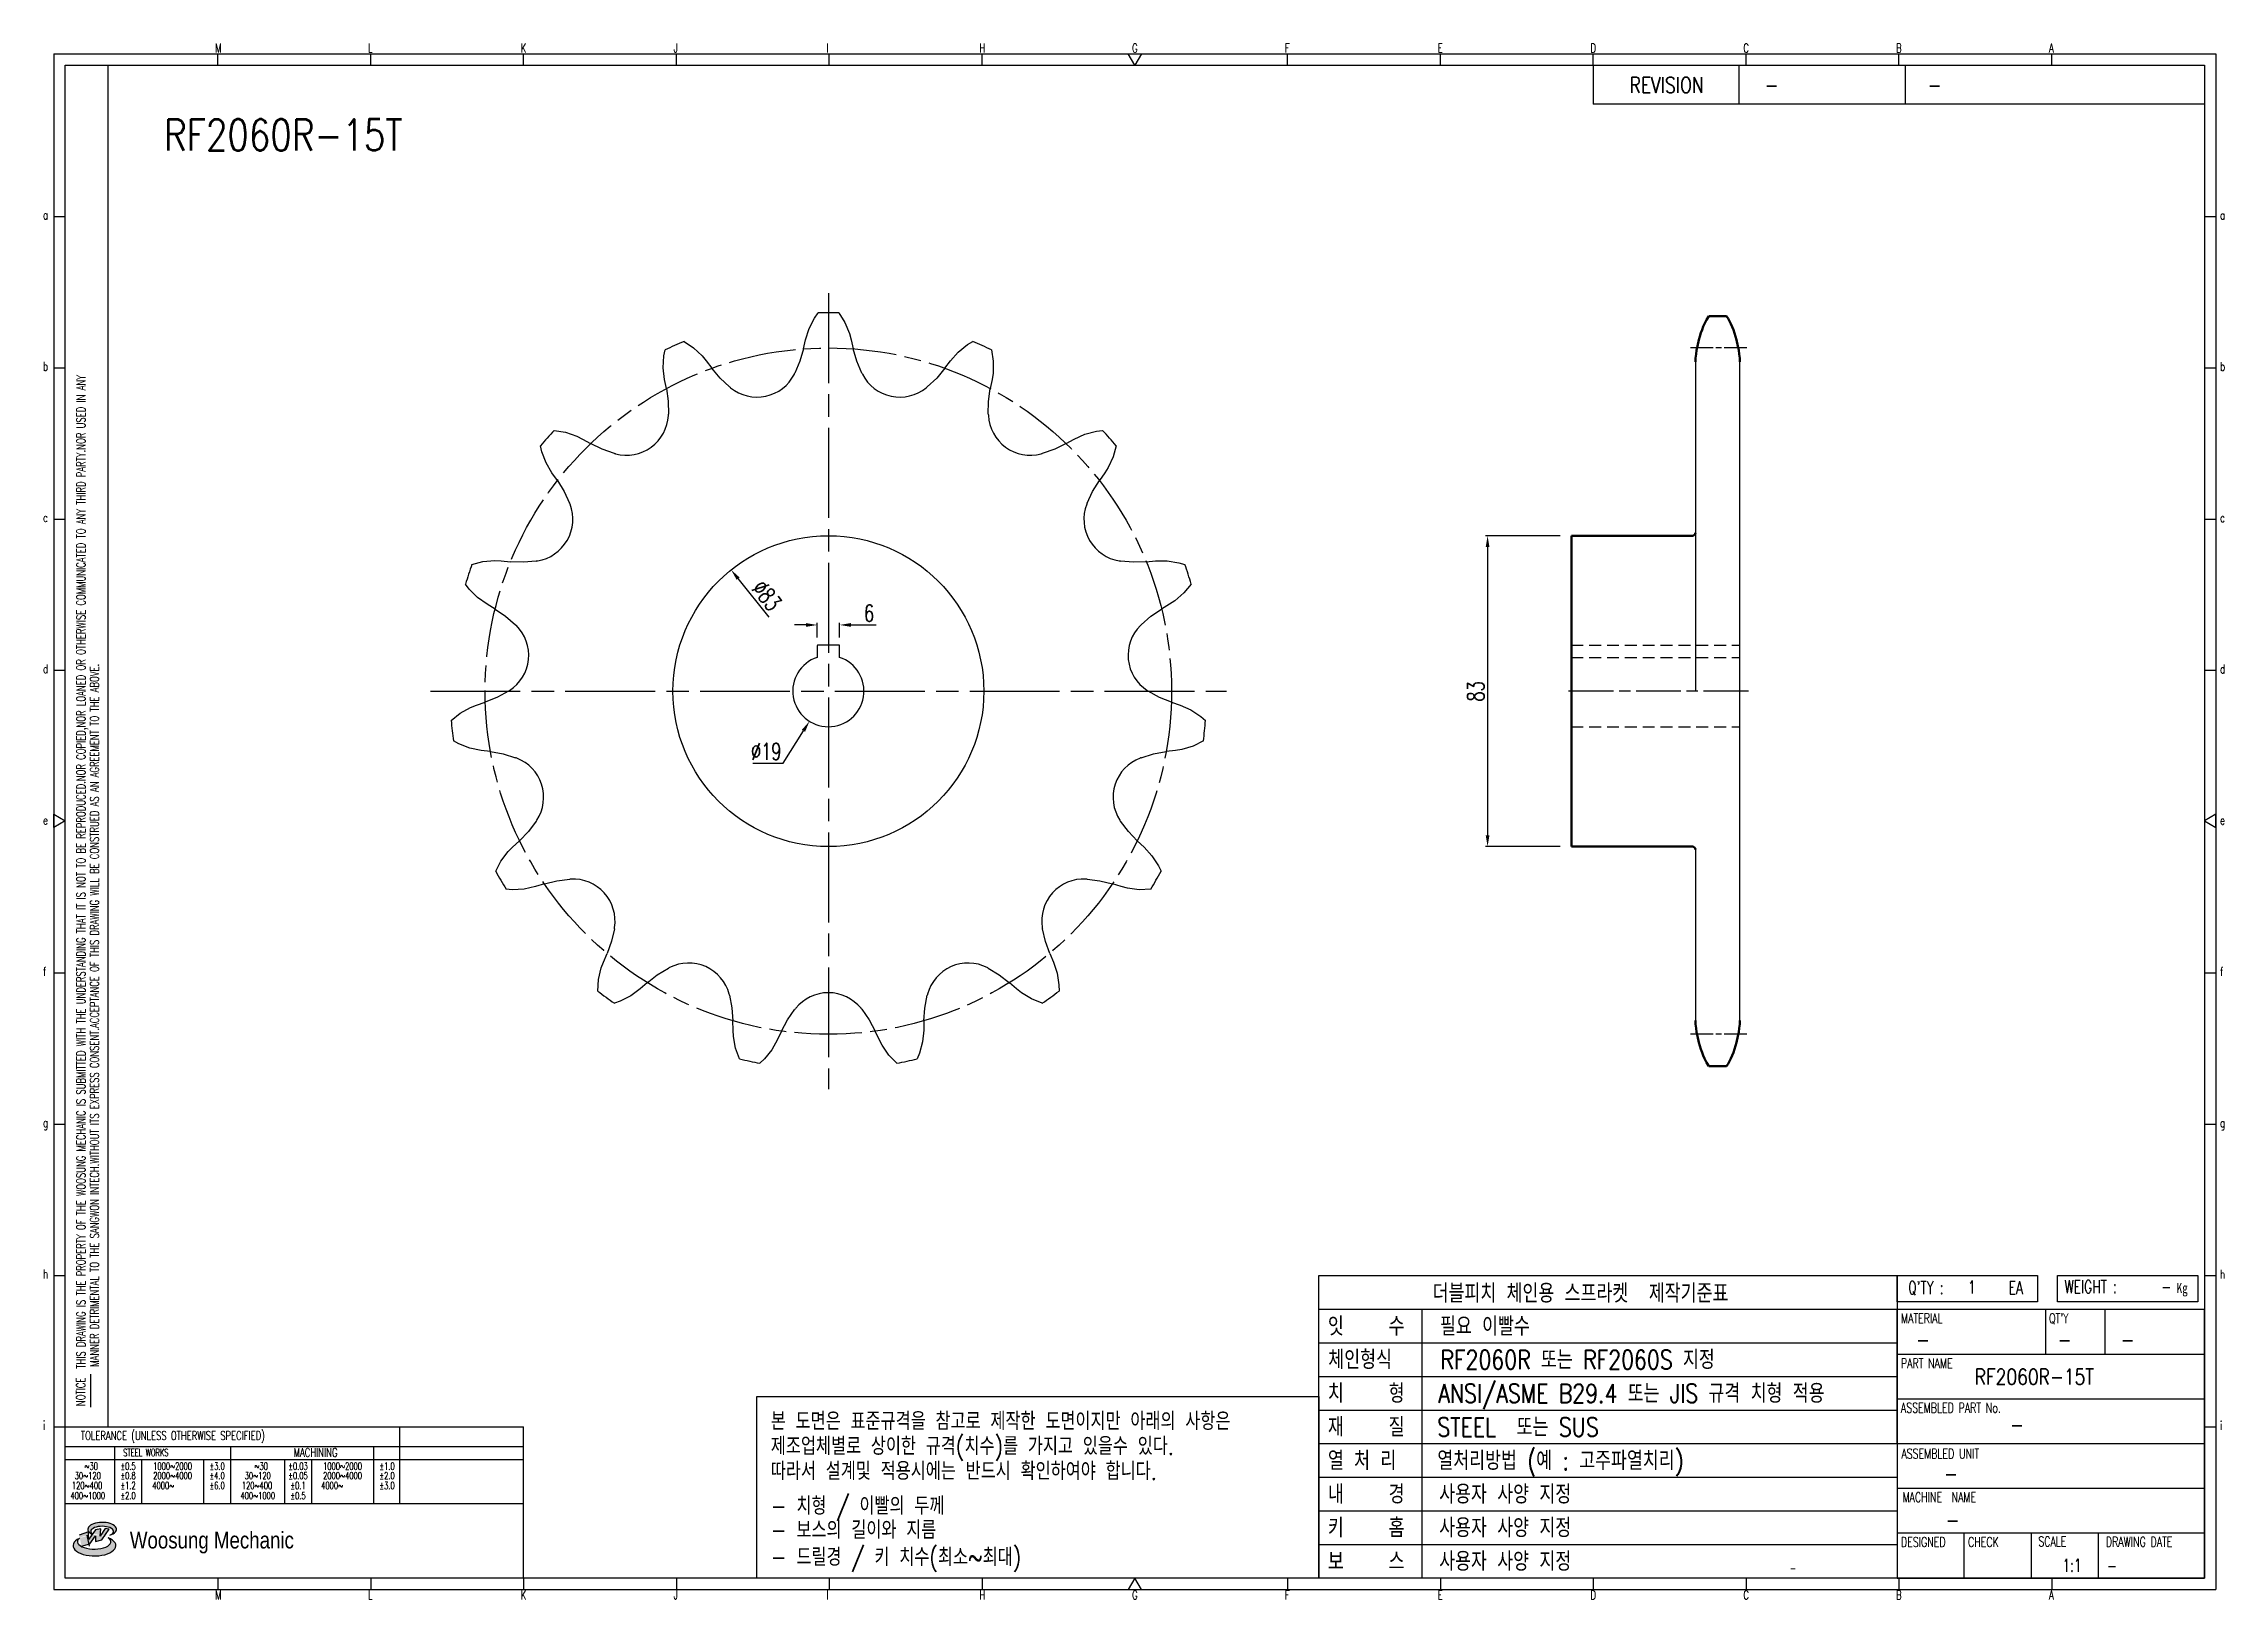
# Model space of a CAD drawing. Header units: millimetres. Extents: x 2936 to 3518, y -1905 to -1489.
import ezdxf
from ezdxf.enums import TextEntityAlignment as Align

# ---------------------------------------------------------------- set-up
doc = ezdxf.new("R2010")
doc.units = ezdxf.units.MM
for name, pattern in [('AM_ISO08W050', [18, 12, -1.5, 3, -1.5]), ('AM_ISO08W050x2', [9, 6, -0.75, 1.5, -0.75]), ('HIDDEN', [9.525, 6.35, -3.175])]:
    doc.linetypes.add(name, pattern=pattern)
for name, color, linetype, lineweight in [('AM_0', 7, 'Continuous', 50), ('CEN1', 1, 'AM_ISO08W050', 25), ('PEN_RF1', 6, 'AM_ISO08W050x2', 25)]:
    doc.layers.add(name, color=color, linetype=linetype, lineweight=lineweight)
for name, color, linetype in [('HIDDEN_RF1', 3, 'HIDDEN'), ('S-DIM', 7, 'Continuous'), ('TITLE', 7, 'Continuous'), ('도면레이아웃', 7, 'Continuous')]:
    doc.layers.add(name, color=color, linetype=linetype)
doc.styles.add('HAN', font='ROMANS.shx', dxfattribs={"width": 0.7, "bigfont": 'whgtxt.shx'})
doc.styles.add('HKD_ST2', font='romans.shx', dxfattribs={"width": 0.7, "height": 4, "bigfont": '@extfont2.shx'})
doc.styles.add('HSG', font='SIMPLEX.shx', dxfattribs={"width": 0.7, "bigfont": 'HSG.shx'})
doc.styles.add('ROMANS', font='romans.shx', dxfattribs={"width": 0.7, "bigfont": 'whgtxt.shx'})
doc.styles.add('SLDTEXTSTYLE4', font='arial.ttf', dxfattribs={"width": 0.8})
doc.dimstyles.new('RF-S3', dxfattribs={"dimscale": 3, "dimtxt": 1.5, "dimasz": 1, "dimexe": 0.2, "dimexo": 1, "dimgap": 0.3, "dimtad": 1, "dimtoh": 1, "dimdec": 1, "dimrnd": 0.01, "dimzin": 9, "dimdsep": 46, "dimtxsty": 'HSG', "dimcen": 0, "dimclrd": 1, "dimclre": 1, "dimclrt": 150, "dimazin": 2, "dimtp": 1, "dimtm": 1, "dimtfac": 0.5, "dimtdec": 1, "dimtofl": 0, "dimtmove": 0, "dimatfit": 3, "dimfxl": 0, "dimtvp": 1, "dimtolj": 2, "dimlwd": -1, "dimlwe": -1, "dimarcsym": 0})

# ---------------------------------------------------------------- blocks, each defined once
blk = doc.blocks.new('SUYWSHJH')
at = {"layer": '도면레이아웃'}
h = blk.add_hatch(color=10, dxfattribs=at)
h.paths.add_polyline_path([(1.544, 35.177), (1.554, 34.966), (1.779, 35.034), (2.054, 35.422), (1.908, 35.446), (1.728, 35.167), (1.741, 35.439), (1.547, 35.405), (1.292, 35.041), (1.295, 35.33), (0.943, 35.208), (1.03, 34.8), (1.336, 34.885)])
edge = h.paths.add_edge_path()
edge.add_ellipse((1.795, 35.421), major_axis=(-0.53, 0), ratio=0.487785, start_angle=122.36065, end_angle=403.39574)
edge.add_line((1.411, 35.244), (1.419, 35.261))
edge.add_ellipse((1.798, 35.344), major_axis=(-0.423, 0), ratio=0.444396, start_angle=131.58977, end_angle=386.19408, ccw=False)
edge = h.paths.add_edge_path()
edge.add_ellipse((1.512, 34.815), major_axis=(-0.793, 0), ratio=0.480113, start_angle=314.67633, end_angle=590.85213)
edge.add_ellipse((1.501, 34.958), major_axis=(-0.62, 0), ratio=0.43311, start_angle=331.7024, end_angle=574.42495, ccw=False)
for p, q in [((0, 90.118), (80.15, 90.118)), ((0, 90.118), (0, 33.191)), ((6.089, 89.693), (6.089, 90.118)), ((11.753, 89.693), (11.753, 90.118)), ((17.418, 89.693), (17.418, 90.118)), ((23.082, 89.693), (23.082, 90.118)), ((28.746, 89.693), (28.746, 90.118)), ((34.411, 89.693), (34.411, 90.118)), ((45.739, 89.693), (45.739, 90.118)), ((51.404, 89.693), (51.404, 90.118)), ((57.068, 89.693), (57.068, 90.118)), ((62.732, 89.693), (62.732, 90.118)), ((68.397, 89.693), (68.397, 90.118)), ((74.061, 89.693), (74.061, 90.118)), ((80.15, 90.118), (80.15, 33.191)), ((0, 84.085), (0.425, 84.085)), ((79.725, 84.085), (80.15, 84.085)), ((0, 78.478), (0.425, 78.478)), ((79.725, 78.478), (80.15, 78.478)), ((0, 72.87), (0.425, 72.87)), ((79.725, 72.87), (80.15, 72.87)), ((0, 67.262), (0.425, 67.262)), ((79.725, 67.262), (80.15, 67.262)), ((0, 56.047), (0.425, 56.047)), ((79.725, 56.047), (80.15, 56.047)), ((0, 50.439), (0.425, 50.439)), ((79.725, 50.439), (80.15, 50.439)), ((0, 44.832), (0.425, 44.832)), ((79.725, 44.832), (80.15, 44.832)), ((1.377, 39.947), (1.377, 41.174)), ((0, 39.224), (0.425, 39.224)), ((79.725, 39.224), (80.15, 39.224)), ((0, 33.191), (80.15, 33.191)), ((6.089, 33.616), (6.089, 33.191)), ((11.753, 33.616), (11.753, 33.191)), ((17.418, 33.616), (17.418, 33.191)), ((23.082, 33.616), (23.082, 33.191)), ((28.746, 33.616), (28.746, 33.191)), ((34.411, 33.616), (34.411, 33.191)), ((45.739, 33.616), (45.739, 33.191)), ((51.404, 33.616), (51.404, 33.191)), ((57.068, 33.616), (57.068, 33.191)), ((62.732, 33.616), (62.732, 33.191)), ((68.397, 33.616), (68.397, 33.191)), ((74.061, 33.616), (74.061, 33.191))]:
    blk.add_line(p, q)
at = {"color": 2}
for p, q in [((2.017, 39.224), (2.017, 89.693)), ((0.425, 39.224), (17.418, 39.224)), ((12.816, 39.224), (12.816, 36.382)), ((17.418, 33.616), (17.418, 39.224)), ((0.425, 38.487), (17.418, 38.487)), ((0.425, 38.012), (17.418, 38.012)), ((2.257, 38.487), (2.257, 36.382)), ((3.257, 38.012), (3.257, 36.382)), ((5.557, 38.012), (5.557, 36.382)), ((6.557, 38.5), (6.557, 36.382)), ((8.557, 38.012), (8.557, 36.382)), ((9.557, 38.026), (9.557, 36.382)), ((11.857, 38.487), (11.857, 36.382)), ((0.425, 36.382), (17.418, 36.382))]:
    blk.add_line(p, q, dxfattribs=at)
at = {"color": 6, "ltscale": 0.5}
for p, q in [((57.068, 89.693), (57.068, 88.246)), ((62.47, 89.693), (62.47, 88.246)), ((68.635, 89.693), (68.635, 88.246)), ((79.725, 88.246), (57.068, 88.246)), ((68.336, 38.59), (68.336, 43.563)), ((79.725, 43.563), (68.336, 43.563)), ((73.827, 43.563), (73.827, 41.905)), ((76.037, 43.563), (76.037, 41.905)), ((79.725, 38.59), (79.725, 43.563)), ((79.725, 41.905), (68.336, 41.905)), ((79.725, 40.248), (68.336, 40.248)), ((68.336, 38.59), (68.336, 33.616)), ((79.725, 38.59), (68.336, 38.59)), ((79.725, 33.616), (79.725, 38.59)), ((79.725, 36.932), (68.336, 36.932)), ((79.725, 35.274), (68.336, 35.274)), ((70.822, 33.616), (70.822, 35.274)), ((73.309, 33.616), (73.309, 35.274)), ((75.796, 33.616), (75.796, 35.274)), ((68.336, 33.616), (79.725, 33.616))]:
    blk.add_line(p, q, dxfattribs=at)
for points in [[(40.075, 89.693), (39.83, 90.118), (40.32, 90.118)], [(0.425, 89.693), (79.725, 89.693), (79.725, 33.616), (0.425, 33.616)], [(0.425, 61.679), (0, 61.433), (0, 61.924)], [(79.725, 61.679), (80.15, 61.433), (80.15, 61.924)], [(40.075, 33.616), (39.83, 33.191), (40.32, 33.191)]]:
    blk.add_lwpolyline(points, close=True)
at = {"layer": 'TITLE', "color": 20}
for p, q in [((68.336, 43.851), (68.336, 44.826)), ((68.336, 44.826), (73.54, 44.826)), ((73.54, 44.826), (73.54, 43.851)), ((74.277, 43.851), (74.277, 44.826)), ((74.277, 44.826), (79.481, 44.826)), ((79.481, 44.826), (79.481, 43.851)), ((73.54, 43.851), (68.336, 43.851)), ((79.481, 43.851), (74.277, 43.851))]:
    blk.add_line(p, q, dxfattribs=at)
at = {"layer": '도면레이아웃'}
for p, q in [((1.295, 35.33), (0.943, 35.208)), ((1.03, 34.8), (1.336, 34.885)), ((1.224, 35.208), (1.311, 34.8)), ((1.224, 35.208), (1.224, 35.208)), ((1.547, 35.405), (1.292, 35.041)), ((1.292, 35.041), (1.295, 35.33)), ((1.336, 34.885), (1.544, 35.177)), ((1.419, 35.261), (1.411, 35.244)), ((1.544, 35.177), (1.554, 34.966)), ((1.741, 35.439), (1.547, 35.405)), ((1.554, 34.966), (1.779, 35.034)), ((1.908, 35.446), (1.728, 35.167)), ((1.728, 35.167), (1.741, 35.439)), ((1.779, 35.034), (2.054, 35.422)), ((2.054, 35.422), (1.908, 35.446))]:
    blk.add_line(p, q, dxfattribs=at)
for centre, major_axis, ratio, start_param, end_param in [((1.795, 35.421), (-0.53, 0), 0.487785, 2.135596, 7.040584), ((1.512, 34.815), (-0.793, 0), 0.480113, 5.492138, 10.312315), ((1.501, 34.958), (-0.62, 0), 0.43311, 5.789299, 10.025607), ((1.798, 35.344), (-0.423, 0), 0.444396, 2.296675, 6.740358)]:
    blk.add_ellipse(centre, major_axis=major_axis, ratio=ratio, start_param=start_param, end_param=end_param, dxfattribs=at)
at = {"color": 4, "style": 'HKD_ST2', "width": 0.7}
for s, p in [('M', (5.988, 90.164)), ('L', (11.652, 90.164)), ('K', (17.316, 90.164)), ('J', (22.981, 90.164)), ('I', (28.645, 90.164)), ('H', (34.309, 90.164)), ('G', (39.974, 90.164)), ('F', (45.638, 90.164)), ('E', (51.302, 90.164)), ('D', (56.967, 90.164)), ('C', (62.631, 90.164)), ('B', (68.295, 90.164)), ('A', (73.96, 90.164)), ('a', (-0.395, 83.976)), ('a', (80.305, 83.97)), ('b', (-0.395, 78.368)), ('b', (80.305, 78.362)), ('c', (-0.395, 72.76)), ('c', (80.305, 72.754)), ('d', (-0.395, 67.153)), ('d', (80.305, 67.147)), ('e', (-0.395, 61.545)), ('e', (80.305, 61.539)), ('f', (-0.395, 55.937)), ('f', (80.305, 55.931)), ('g', (-0.395, 50.33)), ('g', (80.305, 50.324)), ('h', (-0.395, 44.722)), ('h', (80.305, 44.716)), ('i', (-0.395, 39.114)), ('i', (80.305, 39.108)), ('M', (5.988, 32.824)), ('L', (11.652, 32.824)), ('K', (17.316, 32.824)), ('J', (22.981, 32.824)), ('I', (28.645, 32.824)), ('H', (34.309, 32.824)), ('G', (39.974, 32.824)), ('F', (45.638, 32.824)), ('E', (51.302, 32.824)), ('D', (56.967, 32.824)), ('C', (62.631, 32.824)), ('B', (68.295, 32.824)), ('A', (73.96, 32.824))]:
    blk.add_text(s, height=0.326, dxfattribs=at).set_placement(p)
for s, height, style, width, p in [('REVISION', 0.5806, 'HAN', 0.8, (58.415, 88.664)), ('-', 0.581, 'HAN', 0.8, (63.426, 88.664)), ('-', 0.581, 'HAN', 0.8, (69.468, 88.664)), ("Q'TY : ", 0.4746, 'HKD_ST2', 0.7, (68.743, 44.143)), ('1', 0.475, 'HKD_ST2', 0.7, (70.957, 44.165)), ('EA', 0.4746, 'HKD_ST2', 0.7, (72.464, 44.143)), ('WEIGHT : ', 0.4746, 'HKD_ST2', 0.7, (74.536, 44.176)), ('-', 0.581, 'HAN', 0.8, (69.029, 42.157)), ('-', 0.581, 'HAN', 0.8, (74.289, 42.157)), ('-', 0.581, 'HAN', 0.8, (76.623, 42.157)), ('-', 0.581, 'HAN', 0.8, (72.515, 39.013)), ('-', 0.581, 'HAN', 0.8, (70.067, 37.189)), ('-', 0.581, 'HAN', 0.8, (70.126, 35.48)), ('1:1', 0.4746, 'HKD_ST2', 0.7, (74.458, 33.848)), ('-', 0.475, 'HKD_ST2', 0.7, (76.112, 33.837))]:
    blk.add_text(s, height=height, dxfattribs=dict(style=style, width=width)).set_placement(p)
at = {"color": 2, "style": 'HKD_ST2', "width": 0.7}
for s, p in [(' THIS DRAWING IS THE PROPERTY OF THE WOOSUNG MECHANIC IS SUBMITTED WITH THE UNDERSTANDING THAT IT IS NOT TO BE REPRODUCED.NOR COPIED,NOR LOANED OR OTHERWISE COMMUNICATED TO ANY THIRD PARTY.NOR USED IN ANY', (1.173, 41.217)), ('MANNER DETRIMENTAL TO THE SANGWON INTECH.WITHOUT ITS EXPRESS CONSENT.ACCEPTANCE OF THIS DRAWING WILL BE CONSTRUED AS AN AGREEMENT TO THE ABOVE.', (1.672, 41.447))]:
    blk.add_text(s, height=0.326266, rotation=90, dxfattribs=at).set_placement(p)
at = {"style": 'HKD_ST2', "width": 0.7}
blk.add_text('-', height=0.475, dxfattribs=at).set_placement((78.499, 44.176), align=Align.RIGHT)
at = {"color": 4, "style": 'HKD_ST2', "width": 0.7}
for s, height, p in [('MATERIAL', 0.3651, (68.474, 43.425)), ("QT'Y", 0.3651, (73.965, 43.425)), ('PART NAME', 0.3651, (68.474, 41.756)), ('ASSEMBLED PART No.', 0.36511, (68.474, 40.109)), ('ASSEMBLED UNIT', 0.36511, (68.49, 38.408)), ('MACHINE  NAME', 0.36511, (68.532, 36.794)), ('DESIGNED', 0.3651, (68.474, 35.136)), ('CHECK', 0.3651, (70.961, 35.136)), ('SCALE', 0.3651, (73.566, 35.153)), ('DRAWING DATE', 0.36511, (76.071, 35.141))]:
    blk.add_text(s, height=height, dxfattribs=at).set_placement(p, align=Align.TOP_LEFT)
at = {"style": 'HKD_ST2', "width": 0.7}
blk.add_text('NOTICE', height=0.3263, rotation=90, dxfattribs=at).set_placement((1.163, 39.988))
for s, height, style, width, p in [('TOLERANCE (UNLESS OTHERWISE SPECIFIED)', 0.32627, 'HKD_ST2', 0.7, (4.417, 38.896)), ('-', 0.326, 'ROMANS', 0.65, (64.469, 33.975))]:
    blk.add_text(s, height=height, dxfattribs=dict(style=style, width=width)).set_placement(p, align=Align.MIDDLE_CENTER)
at = {"color": 4, "style": 'HKD_ST2', "width": 0.7}
for s, height, p in [('STEEL WORKS', 0.26101, (3.416, 38.268)), ('MACHINING', 0.3263, (9.707, 38.27)), ('%%P0.5', 0.261, (2.757, 37.762)), ('%%P0.8', 0.261, (2.757, 37.411)), ('%%P3.0', 0.261, (6.057, 37.762)), ('%%P4.0', 0.261, (6.057, 37.411)), ('%%P0.03', 0.261, (9.057, 37.762)), ('%%P0.05', 0.261, (9.057, 37.411)), ('%%P1.0', 0.261, (12.357, 37.762)), ('%%P2.0', 0.261, (12.357, 37.411)), ('%%P1.2', 0.261, (2.757, 37.045)), ('%%P2.0', 0.261, (2.757, 36.67)), ('%%P6.0', 0.261, (6.057, 37.045)), ('%%P0.1', 0.261, (9.057, 37.045)), ('%%P0.5', 0.261, (9.057, 36.67)), ('%%P3.0', 0.261, (12.357, 37.045))]:
    blk.add_text(s, height=height, dxfattribs=at).set_placement(p, align=Align.MIDDLE)
for s, height, p in [('30%%126120', 0.261, (1.263, 37.411)), ('%%12630', 0.261, (1.389, 37.762)), ('2000%%1264000', 0.26101, (4.407, 37.411)), ('1000%%1262000', 0.26101, (4.407, 37.762)), ('30%%126120', 0.261, (7.563, 37.411)), ('%%12630', 0.261, (7.689, 37.762)), ('2000%%1264000', 0.26101, (10.707, 37.411)), ('1000%%1262000', 0.26101, (10.707, 37.762)), ('400%%1261000', 0.26101, (1.263, 36.67)), ('120%%126400', 0.26101, (1.237, 37.045)), ('4000%%126', 0.261, (4.061, 37.045)), ('400%%1261000', 0.26101, (7.563, 36.67)), ('120%%126400', 0.26101, (7.537, 37.045)), ('4000%%126', 0.261, (10.321, 37.045))]:
    blk.add_text(s, height=height, dxfattribs=at).set_placement(p, align=Align.MIDDLE_CENTER)
at = {"color": 1, "style": 'SLDTEXTSTYLE4', "width": 0.8}
blk.add_text('Woosung Mechanic', height=0.61957, dxfattribs=at).set_placement((2.822, 34.711))
at = {"layer": 'TITLE', "width": 0.8}
blk.add_text('Kg', height=0.3789, dxfattribs=at).set_placement((78.694, 44.176))
blk = doc.blocks.new('RF20604')
at = {"color": 150}
for p, q in [((1275.22, 18.47), (1365.55, 18.47)), ((1275.22, 18.47), (1365.55, 18.47)), ((1291.34, 18.47), (1291.34, -23.5)), ((1275.22, 13.23), (1365.55, 13.23)), ((1275.22, 7.98), (1365.55, 7.98)), ((1275.22, 2.73), (1365.55, 2.73)), ((1275.22, -2.51), (1365.55, -2.51)), ((1275.22, -7.76), (1365.55, -7.76)), ((1275.22, -13), (1365.55, -13)), ((1275.22, -18.25), (1365.55, -18.25))]:
    blk.add_line(p, q, dxfattribs=at)
blk.add_lwpolyline([(1275.22, 23.72), (1365.55, 23.72), (1365.55, -23.5), (1275.22, -23.5)], close=True, dxfattribs=at)
blk.add_lwpolyline([(1187.47, 4.85), (1275.22, 4.85), (1275.22, -23.5), (1187.47, -23.5)], close=True)
at = {"color": 150, "style": 'HAN', "width": 0.8}
for s, height, p in [('더블피치 체인용 스프라켓  제작기준표', 2.9346, (1293, 19.48)), ('잇    수 ', 2.935, (1276.65, 14.34)), ('필요 이빨수', 2.935, (1294.15, 14.34)), ('체인형식 ', 2.935, (1276.72, 9.12)), ('RF2060R 또는 RF2060S 지정', 2.9346, (1294.22, 9.12)), ('치    형', 2.935, (1276.65, 3.85)), ('ANSI/ASME B29.4 또는 JIS 규격 치형 적용', 2.9346, (1293.88, 3.85)), ('재    질', 2.935, (1276.65, -1.4)), ('STEEL  또는 SUS', 2.9346, (1293.74, -1.4)), ('열처리방법 (예 : 고주파열치리)', 2.9346, (1293.74, -6.64)), ('열 처 리', 2.935, (1276.65, -6.64)), ('내    경', 2.935, (1276.65, -11.89)), ('사용자 사양 지정', 2.935, (1294.03, -11.89)), ('키    홈', 2.935, (1276.65, -17.13)), ('사용자 사양 지정', 2.935, (1294.03, -17.13)), ('보    스', 2.935, (1276.65, -22.38)), ('사용자 사양 지정', 2.935, (1294.03, -22.38))]:
    blk.add_text(s, height=height, dxfattribs=at).set_placement(p)
at = {"style": 'HAN', "width": 0.8}
for s, p in [('본 도면은 표준규격을 참고로 제작한 도면이지만 아래의 사항은', (1189.67, -0.4)), ('제조업체별로 상이한 규격(치수)를 가지고 있을수 있다.', (1189.67, -4.29)), ('따라서 설계및 적용시에는 반드시 확인하여야 합니다.', (1189.67, -8.18)), ('- 치형 / 이빨의 두께', (1189.67, -13.62)), ('- 보스의 길이와 지름', (1189.67, -17.38)), ('- 드릴경 / 키 치수(최소~최대)', (1189.67, -21.61))]:
    blk.add_text(s, height=2.7767, dxfattribs=at).set_placement(p)
blk = doc.blocks.new('*D3')
at = {"layer": 'Defpoints', "color": 0, "transparency": 16777216}
for p in [(3119.65, -1629.78), (3171.58, -1694.52)]:
    blk.add_point(p, dxfattribs=at)
at = {"layer": 'S-DIM', "color": 1, "transparency": 16777216}
blk.add_line((3129.77, -1642.4), (3121.52, -1632.12), dxfattribs=at)
blk.add_solid([(3121.91, -1631.8), (3121.13, -1632.43), (3119.65, -1629.78)], dxfattribs=at)
at = {"layer": 'S-DIM', "color": 150, "transparency": 16777216, "insert": (3129.17, -1636.62), "char_height": 4.5, "attachment_point": 5, "rotation": 308.73186, "style": 'HSG'}
blk.add_mtext('\\A2;∅83', dxfattribs=at)
blk = doc.blocks.new('*D4')
at = {"layer": 'Defpoints', "color": 0, "transparency": 16777216}
for p in [(3148.61, -1644.48), (3142.61, -1650.82), (3148.61, -1650.82)]:
    blk.add_point(p, dxfattribs=at)
at = {"layer": 'S-DIM', "color": 1, "transparency": 16777216}
for p, q in [((3139.61, -1644.48), (3136.61, -1644.48)), ((3142.61, -1647.82), (3142.61, -1643.88)), ((3148.61, -1647.82), (3148.61, -1643.88)), ((3151.61, -1644.48), (3158.36, -1644.48))]:
    blk.add_line(p, q, dxfattribs=at)
for points in [[(3139.61, -1643.98), (3139.61, -1644.98), (3142.61, -1644.48)], [(3151.61, -1643.98), (3151.61, -1644.98), (3148.61, -1644.48)]]:
    blk.add_solid(points, dxfattribs=at)
at = {"layer": 'S-DIM', "color": 150, "transparency": 16777216, "insert": (3156.49, -1641.33), "char_height": 4.5, "attachment_point": 5, "style": 'HSG'}
blk.add_mtext('\\A2;6', dxfattribs=at)
blk = doc.blocks.new('*D5')
at = {"layer": 'Defpoints', "color": 0, "transparency": 16777216}
for p in [(3150.66, -1654.1), (3140.56, -1670.2)]:
    blk.add_point(p, dxfattribs=at)
at = {"layer": 'S-DIM', "color": 1, "transparency": 16777216}
for p, q in [((3133.52, -1681.4), (3138.96, -1672.74)), ((3125.42, -1681.4), (3133.52, -1681.4))]:
    blk.add_line(p, q, dxfattribs=at)
blk.add_solid([(3138.54, -1672.47), (3139.39, -1673), (3140.56, -1670.2)], dxfattribs=at)
at = {"layer": 'S-DIM', "color": 150, "transparency": 16777216, "insert": (3129.02, -1678.25), "char_height": 4.5, "attachment_point": 5, "style": 'HSG'}
blk.add_mtext('\\A2;∅19', dxfattribs=at)
blk = doc.blocks.new('*D6')
at = {"layer": 'Defpoints', "color": 0, "transparency": 16777216}
for p in [(3343.99, -1620.65), (3321.61, -1703.65), (3343.99, -1703.65)]:
    blk.add_point(p, dxfattribs=at)
at = {"layer": 'S-DIM', "color": 1, "transparency": 16777216}
for p, q in [((3340.99, -1620.65), (3321.01, -1620.65)), ((3321.61, -1623.65), (3321.61, -1700.65)), ((3340.99, -1703.65), (3321.01, -1703.65))]:
    blk.add_line(p, q, dxfattribs=at)
for points in [[(3321.11, -1623.65), (3322.11, -1623.65), (3321.61, -1620.65)], [(3321.11, -1700.65), (3322.11, -1700.65), (3321.61, -1703.65)]]:
    blk.add_solid(points, dxfattribs=at)
at = {"layer": 'S-DIM', "color": 150, "transparency": 16777216, "insert": (3318.46, -1662.22), "char_height": 4.5, "attachment_point": 5, "rotation": 90, "style": 'HSG'}
blk.add_mtext('\\A2;83', dxfattribs=at)

msp = doc.modelspace()

# ---------------------------------------------------------------- linework, layer by layer
for p, q in [((3138.98, -1570.75), (3139.52, -1568.34)), ((3151.7, -1568.34), (3152.25, -1570.75)), ((3113.02, -1573.97), (3114.5, -1575.95)), ((3176.72, -1575.95), (3178.21, -1573.97)), ((3377.09, -1574.26), (3377.09, -1662.15)), ((3388.99, -1750.04), (3388.99, -1574.26)), ((3102.37, -1581.35), (3101.89, -1578.92)), ((3189.33, -1578.92), (3188.85, -1581.35)), ((3079.97, -1594.85), (3082.13, -1596.06)), ((3209.09, -1596.06), (3211.25, -1594.85)), ((3073.25, -1605.92), (3071.82, -1603.9)), ((3219.4, -1603.9), (3217.97, -1605.92)), ((3058.27, -1627.37), (3060.74, -1627.6)), ((3230.48, -1627.6), (3232.95, -1627.37)), ((3056.64, -1640.22), (3054.51, -1638.95)), ((3236.71, -1638.95), (3234.59, -1640.22)), ((3142.61, -1650.05), (3142.61, -1653.14)), ((3148.41, -1649.85), (3142.81, -1649.85)), ((3148.61, -1653.14), (3148.61, -1650.05)), ((3051.67, -1665.9), (3054.02, -1665.1)), ((3237.2, -1665.1), (3239.55, -1665.9)), ((3055.41, -1678.3), (3052.95, -1678.01)), ((3238.27, -1678.01), (3235.81, -1678.3)), ((3061.32, -1703.78), (3063.14, -1702.1)), ((3228.08, -1702.1), (3229.9, -1703.78)), ((3377.09, -1704.45), (3377.09, -1750.04)), ((3069.78, -1713.6), (3067.41, -1714.33)), ((3223.81, -1714.33), (3221.45, -1713.6)), ((3085.54, -1734.47), (3086.52, -1732.19)), ((3204.7, -1732.19), (3205.68, -1734.47)), ((3097.26, -1739.99), (3095.39, -1741.63)), ((3195.83, -1741.63), (3193.96, -1739.99)), ((3120.15, -1752.65), (3120.12, -1750.17)), ((3171.1, -1750.17), (3171.07, -1752.65)), ((3133.1, -1752.93), (3132.06, -1755.18)), ((3159.16, -1755.18), (3158.12, -1752.93))]:
    msp.add_line(p, q)
for points in [[(3139.52, -1568.34), (3140.46, -1565.36), (3141.91, -1562.55), (3142.85, -1561.19)], [(3148.37, -1561.19), (3150.01, -1563.76), (3151.25, -1566.69), (3151.7, -1568.34)], [(3101.89, -1578.92), (3101.54, -1575.82), (3101.72, -1572.66), (3102.02, -1571.04)], [(3107.07, -1568.79), (3109.61, -1570.48), (3111.94, -1572.65), (3113.02, -1573.97)], [(3138.98, -1570.75), (3138.03, -1574.02), (3136.67, -1577.24)], [(3154.55, -1577.24), (3153.21, -1574.09), (3152.25, -1570.75)], [(3178.21, -1573.97), (3180.28, -1571.63), (3182.74, -1569.65), (3184.15, -1568.79)], [(3189.2, -1571.04), (3189.65, -1574.06), (3189.59, -1577.24), (3189.33, -1578.92)], [(3119.25, -1580.95), (3116.74, -1578.61), (3114.5, -1575.95)], [(3176.72, -1575.95), (3174.53, -1578.56), (3171.98, -1580.95)], [(3102.37, -1581.35), (3102.84, -1584.72), (3102.91, -1588.22)], [(3188.31, -1588.22), (3188.37, -1584.8), (3188.85, -1581.35)], [(3072.43, -1592.54), (3075.44, -1593.04), (3078.44, -1594.09), (3079.97, -1594.85)], [(3211.25, -1594.85), (3214.1, -1593.56), (3217.16, -1592.75), (3218.79, -1592.54)], [(3071.82, -1603.9), (3070.24, -1601.21), (3069.12, -1598.25), (3068.73, -1596.64)], [(3088.5, -1598.69), (3085.26, -1597.58), (3082.13, -1596.06)], [(3209.09, -1596.06), (3206.03, -1597.55), (3202.72, -1598.69)], [(3222.49, -1596.64), (3221.67, -1599.58), (3220.32, -1602.47), (3219.4, -1603.9)], [(3073.25, -1605.92), (3075.05, -1608.81), (3076.53, -1611.98)], [(3214.69, -1611.98), (3216.14, -1608.88), (3217.97, -1605.92)], [(3050.44, -1628.33), (3053.4, -1627.56), (3056.57, -1627.29), (3058.27, -1627.37)], [(3067.62, -1627.41), (3064.21, -1627.71), (3060.74, -1627.6)], [(3230.48, -1627.6), (3227.08, -1627.71), (3223.6, -1627.41)], [(3232.95, -1627.37), (3236.07, -1627.34), (3239.2, -1627.85), (3240.78, -1628.33)], [(3054.51, -1638.95), (3051.97, -1637.14), (3049.74, -1634.89), (3048.74, -1633.58)], [(3242.48, -1633.58), (3240.54, -1635.93), (3238.14, -1638.01), (3236.71, -1638.95)], [(3056.64, -1640.22), (3059.45, -1642.12), (3062.1, -1644.42)], [(3229.12, -1644.42), (3231.71, -1642.17), (3234.59, -1640.22)], [(3060.24, -1662.13), (3057.24, -1663.79), (3054.02, -1665.1)], [(3237.2, -1665.1), (3234.05, -1663.82), (3230.99, -1662.13)], [(3044.91, -1669.96), (3047.3, -1668.06), (3050.09, -1666.52), (3051.67, -1665.9)], [(3239.55, -1665.9), (3242.41, -1667.15), (3245.06, -1668.88), (3246.31, -1669.96)], [(3052.95, -1678.01), (3049.89, -1677.39), (3046.94, -1676.24), (3045.49, -1675.45)], [(3245.73, -1675.45), (3243, -1676.81), (3239.96, -1677.73), (3238.27, -1678.01)], [(3055.41, -1678.3), (3058.76, -1678.9), (3062.11, -1679.92)], [(3229.12, -1679.92), (3232.39, -1678.92), (3235.81, -1678.3)], [(3067.61, -1696.86), (3065.55, -1699.59), (3063.14, -1702.1)], [(3228.08, -1702.1), (3225.72, -1699.65), (3223.61, -1696.86)], [(3056.79, -1710.24), (3058.2, -1707.53), (3060.12, -1705), (3061.32, -1703.78)], [(3229.9, -1703.78), (3232.01, -1706.09), (3233.72, -1708.75), (3234.43, -1710.24)], [(3067.41, -1714.33), (3064.36, -1715), (3061.2, -1715.16), (3059.56, -1715.02)], [(3069.78, -1713.6), (3073.08, -1712.78), (3076.55, -1712.35)], [(3214.67, -1712.35), (3218.07, -1712.76), (3221.45, -1713.6)], [(3231.67, -1715.02), (3228.62, -1715.15), (3225.46, -1714.76), (3223.81, -1714.33)], [(3088.47, -1725.58), (3087.7, -1728.92), (3086.52, -1732.19)], [(3204.7, -1732.19), (3203.54, -1728.99), (3202.75, -1725.58)], [(3084.03, -1742.21), (3084.22, -1739.16), (3084.94, -1736.06), (3085.54, -1734.47)], [(3205.68, -1734.47), (3206.67, -1737.43), (3207.15, -1740.56), (3207.19, -1742.21)], [(3097.26, -1739.99), (3099.94, -1737.9), (3102.94, -1736.1)], [(3188.28, -1736.1), (3191.22, -1737.86), (3193.96, -1739.99)], [(3095.39, -1741.63), (3092.88, -1743.48), (3090.06, -1744.91), (3088.5, -1745.45)], [(3119.21, -1743.34), (3119.86, -1746.7), (3120.12, -1750.17)], [(3171.1, -1750.17), (3171.35, -1746.78), (3172.01, -1743.34)], [(3202.72, -1745.45), (3199.88, -1744.33), (3197.16, -1742.69), (3195.83, -1741.63)], [(3133.1, -1752.93), (3134.7, -1749.93), (3136.7, -1747.06)], [(3154.52, -1747.06), (3156.48, -1749.87), (3158.12, -1752.93)], [(3121.92, -1760.33), (3120.85, -1757.47), (3120.25, -1754.35), (3120.15, -1752.65)], [(3132.06, -1755.18), (3130.52, -1757.9), (3128.52, -1760.35), (3127.32, -1761.48)], [(3163.9, -1761.48), (3161.76, -1759.3), (3159.94, -1756.69), (3159.16, -1755.18)], [(3171.07, -1752.65), (3170.77, -1755.76), (3169.94, -1758.81), (3169.3, -1760.33)]]:
    msp.add_lwpolyline(points)
msp.add_circle((3145.61, -1662.15), 41.5)
for centre, radius, start, end in [((3145.61, -1662.15), 101, 88.43386, 91.56614), ((3145.61, -1662.15), 101, 112.43386, 115.56614), ((3145.61, -1662.15), 101, 64.43386, 67.56614), ((3126.54, -1572.44), 11.21, 231, 333.00001), ((3110.7, -1564.36), 28.99, 333, 333.61871), ((3180.53, -1564.36), 28.99, 206.38129, 207), ((3164.68, -1572.44), 11.21, 207, 309), ((3137.73, -1558.61), 28.99, 230.38129, 231), ((3153.49, -1558.61), 28.99, 309, 309.61871), ((3091.7, -1587.95), 11.21, 255, 357), ((3073.94, -1587.02), 28.99, 357, 357.61871), ((3217.28, -1587.02), 28.99, 182.38129, 183), ((3199.52, -1587.95), 11.21, 183, 285), ((3145.61, -1662.15), 101, 136.43386, 139.56614), ((3145.61, -1662.15), 101, 40.43386, 43.56614), ((3096.3, -1570.77), 28.99, 254.38129, 255), ((3194.92, -1570.77), 28.99, 285, 285.61871), ((3066.18, -1616.29), 11.21, 279, 21), ((3049.58, -1622.66), 28.99, 21, 21.61871), ((3225.04, -1616.29), 11.21, 159, 261), ((3241.64, -1622.66), 28.99, 158.38129, 159), ((3145.61, -1662.15), 101, 160.43386, 163.56614), ((3063.4, -1598.73), 28.99, 278.38129, 279), ((3227.82, -1598.73), 28.99, 261, 261.61871), ((3145.61, -1662.15), 101, 16.43386, 19.56614), ((3054.39, -1652.56), 11.21, 303, 45), ((3041.82, -1665.14), 28.99, 45, 45.61871), ((3236.83, -1652.56), 11.21, 135, 237), ((3249.4, -1665.14), 28.99, 134.38129, 135), ((3145.61, -1662.15), 9.5, 108.40848, 71.59152), ((3142.81, -1650.05), 0.2, 90, 180), ((3148.41, -1650.05), 0.2, 0, 90), ((3044.71, -1637.65), 28.99, 302.38129, 303), ((3246.51, -1637.65), 28.99, 237, 237.61871), ((3145.61, -1662.15), 101, 184.43386, 187.56614), ((3145.61, -1662.15), 101, 352.43386, 355.56614), ((3052.01, -1707.1), 28.99, 69, 69.61871), ((3058.38, -1690.49), 11.21, 327, 69), ((3232.84, -1690.49), 11.21, 111, 213), ((3239.21, -1707.1), 28.99, 110.38129, 111), ((3043.47, -1680.81), 28.99, 326.38129, 327), ((3247.76, -1680.81), 28.99, 213, 213.61871), ((3145.61, -1662.15), 101, 208.43386, 211.56614), ((3145.61, -1662.15), 101, 328.43386, 331.56614), ((3078.38, -1741.28), 28.99, 93, 93.61871), ((3077.45, -1723.52), 11.21, 351, 93), ((3213.77, -1723.52), 11.21, 87, 189.00001), ((3212.84, -1741.28), 28.99, 86.38129, 87), ((3059.89, -1720.74), 28.99, 350.38129, 351), ((3231.34, -1720.74), 28.99, 189, 189.61871), ((3108.31, -1745.94), 11.21, 15, 117), ((3182.92, -1745.94), 11.21, 63, 165), ((3116.38, -1761.78), 28.99, 117, 117.61871), ((3174.84, -1761.78), 28.99, 62.38129, 63), ((3145.61, -1662.15), 101, 232.43386, 235.56614), ((3091.13, -1750.54), 28.99, 14.38129, 15), ((3145.61, -1753.87), 11.21, 39, 141), ((3200.09, -1750.54), 28.99, 165, 165.61871), ((3145.61, -1662.15), 101, 304.43386, 307.56614), ((3159.43, -1765.06), 28.99, 141, 141.61871), ((3131.79, -1765.06), 28.99, 38.38129, 39), ((3145.61, -1662.15), 101, 256.43386, 259.56614), ((3145.61, -1662.15), 101, 280.43386, 283.56614)]:
    msp.add_arc(centre, radius, start, end)
at = {"layer": 'AM_0'}
for p, q in [((3380.66, -1562.06), (3385.42, -1562.06)), ((3378, -1568.36), (3377.62, -1570.04)), ((3388.46, -1570.04), (3388.07, -1568.36)), ((3343.99, -1620.65), (3376.29, -1620.65)), ((3343.99, -1620.65), (3343.99, -1703.65)), ((3343.99, -1703.65), (3376.29, -1703.65)), ((3378, -1755.94), (3377.62, -1754.26)), ((3388.46, -1754.26), (3388.07, -1755.94)), ((3380.66, -1762.24), (3385.42, -1762.24))]:
    msp.add_line(p, q, dxfattribs=at)
for points in [[(3380.66, -1562.06), (3380.09, -1563.01), (3379.54, -1564.06), (3379.19, -1564.84), (3378.86, -1565.67), (3378.54, -1566.53), (3378.26, -1567.43), (3378, -1568.36)], [(3388.07, -1568.36), (3387.82, -1567.44), (3387.54, -1566.56), (3387.24, -1565.72), (3386.91, -1564.89), (3386.55, -1564.1), (3386.19, -1563.37), (3385.81, -1562.69), (3385.42, -1562.06)], [(3377.09, -1574.26), (3377.16, -1573.25), (3377.27, -1572.21), (3377.42, -1571.14), (3377.62, -1570.04)], [(3388.46, -1570.04), (3388.65, -1571.12), (3388.8, -1572.19), (3388.92, -1573.24), (3388.99, -1574.26)], [(3377.09, -1750.04), (3377.16, -1751.05), (3377.27, -1752.09), (3377.42, -1753.16), (3377.62, -1754.26)], [(3388.46, -1754.26), (3388.65, -1753.18), (3388.8, -1752.11), (3388.92, -1751.06), (3388.99, -1750.04)], [(3380.66, -1762.24), (3380.09, -1761.29), (3379.54, -1760.24), (3379.19, -1759.46), (3378.86, -1758.63), (3378.54, -1757.77), (3378.26, -1756.87), (3378, -1755.94)], [(3388.07, -1755.94), (3387.82, -1756.85), (3387.54, -1757.74), (3387.24, -1758.58), (3386.91, -1759.41), (3386.55, -1760.19), (3386.19, -1760.93), (3385.81, -1761.61), (3385.42, -1762.24)]]:
    msp.add_lwpolyline(points, dxfattribs=at)
for centre, start, end in [((3376.29, -1619.85), 270, 360), ((3376.29, -1704.45), 0, 90)]:
    msp.add_arc(centre, 0.8, start, end, dxfattribs=at)
at = {"layer": 'CEN1', "color": 1, "linetype": 'AM_ISO08W050x2', "ltscale": 4}
for p, q in [((3145.61, -1555.89), (3145.61, -1768.4)), ((3039.36, -1662.15), (3251.87, -1662.15))]:
    msp.add_line(p, q, dxfattribs=at)
at = {"layer": 'CEN1', "color": 1, "linetype": 'AM_ISO08W050x2', "ltscale": 2}
msp.add_line((3391.24, -1662.15), (3341.74, -1662.15), dxfattribs=at)
at = {"layer": 'HIDDEN_RF1', "ltscale": 0.5}
for p, q in [((3343.99, -1649.85), (3388.99, -1649.85)), ((3343.99, -1653.14), (3388.99, -1653.14)), ((3343.99, -1671.65), (3388.99, -1671.65))]:
    msp.add_line(p, q, dxfattribs=at)
at = {"layer": 'PEN_RF1'}
for p, q in [((3390.81, -1570.52), (3375.27, -1570.52)), ((3390.81, -1753.77), (3375.27, -1753.77))]:
    msp.add_line(p, q, dxfattribs=at)
at = {"layer": 'PEN_RF1', "ltscale": 3}
msp.add_circle((3145.61, -1662.15), 91.62, dxfattribs=at)

# ---------------------------------------------------------------- block references
for name, p, xscale, yscale, zscale in [('SUYWSHJH', (2938.79, -2141.04), 7.202519999999999, 7.202519999999999, 7.202519999999999), ('RF20604', (1095.9, -1858.74), 1.71, 1.71, 1.71)]:
    msp.add_blockref(name, p, dxfattribs=dict(xscale=xscale, yscale=yscale, zscale=zscale))

# ---------------------------------------------------------------- texts
at = {"style": 'HAN', "width": 0.8}
for height, p in [(8.3637, (2968.24, -1517.84)), (4.1818, (3451.67, -1847.28))]:
    msp.add_text('RF2060R-15T', height=height, dxfattribs=at).set_placement(p)

# ---------------------------------------------------------------- dimensions: what is measured, and where the dimension line sits
at = {"layer": 'S-DIM'}
dim = msp.add_linear_dim(base=(3321.61, -1703.65), p1=(3343.99, -1620.65), p2=(3343.99, -1703.65), angle=90, dimstyle='RF-S3', dxfattribs=at)
dim.commit()
dim.dimension.update_dxf_attribs({"geometry": '*D6', "text_midpoint": (3321.61, -1662.22), "dimtype": 128})
for p1, p2, picture, middle in [((3171.58, -1694.52), (3119.65, -1629.78), '*D3', (3126.72, -1638.59)), ((3150.66, -1654.1), (3140.56, -1670.2), '*D5', (3129.02, -1681.4))]:
    dim = msp.add_diameter_dim_2p(p1=p1, p2=p2, dimstyle='RF-S3', dxfattribs=at)
    dim.commit()
    dim.dimension.update_dxf_attribs({"geometry": picture, "text_midpoint": middle, "dimtype": 131})
dim = msp.add_linear_dim(base=(3148.61, -1644.48), p1=(3142.61, -1650.82), p2=(3148.61, -1650.82), dimstyle='RF-S3', dxfattribs=at)
dim.commit()
dim.dimension.update_dxf_attribs({"geometry": '*D4', "text_midpoint": (3156.49, -1644.48), "dimtype": 128})

doc.saveas('drawing.dxf')
